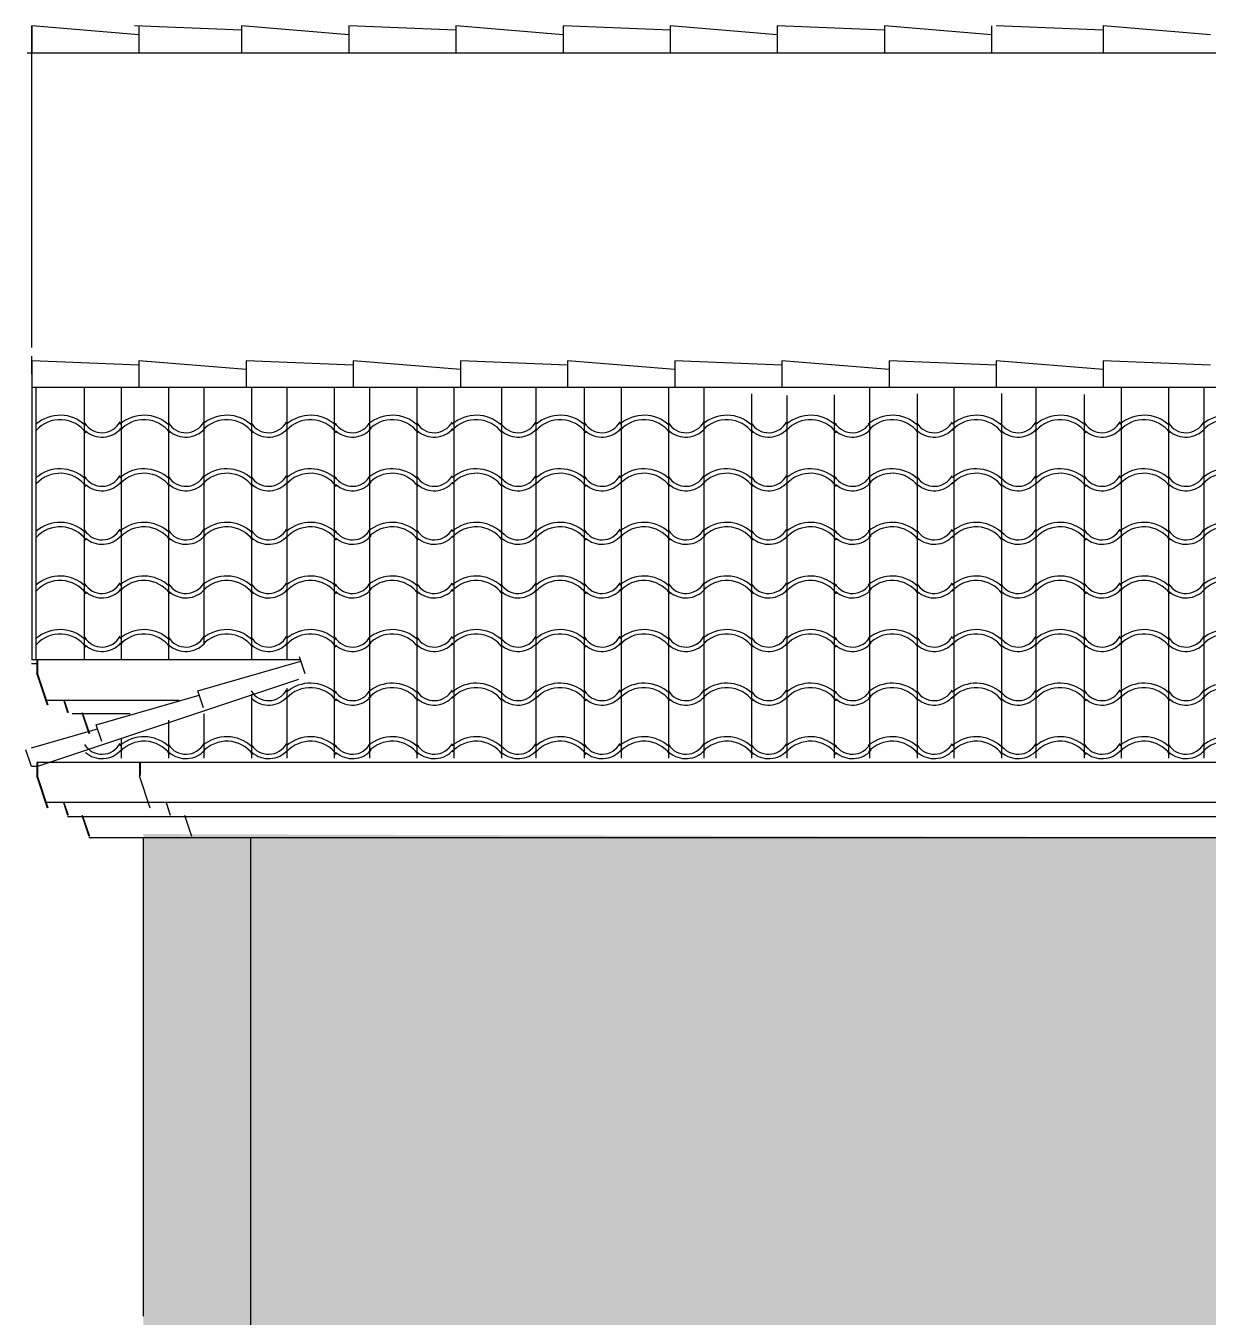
# Model space of a CAD drawing. Extents: x -92740 to -63661, y -15771 to -4391.
# Drawn here: x -81407.8 to -81266.8, y -13573.8 to -13419.8 of the extents above; entities that cross this region are included whole.
import ezdxf

# ---------------------------------------------------------------- set-up
doc = ezdxf.new("R2010")
doc.units = 0
doc.header["$MEASUREMENT"] = 0
for name, color, linetype in [('ELEVATIONS', 7, 'Continuous'), ('ROOFTILE', 7, 'Continuous'), ('STUCCO', 4, 'Continuous')]:
    doc.layers.add(name, color=color, linetype=linetype)

msp = doc.modelspace()

# ---------------------------------------------------------------- hatches: boundary and pattern name
at = {"layer": 'STUCCO', "linetype": 'Continuous', "ltscale": 12.78}
h = msp.add_hatch(dxfattribs=at)
h.set_pattern_fill('cement', color=9, scale=1.5625, style=0, pattern_type=2)
h.set_pattern_definition([(20, (0, 0), (-2.1376259, 5.8730789), [-6.09375015, 0.15625]), (55, (0, 0), (-5.1197003, 3.58485273), [-6.09375015, 0.15625]), (80, (0, 0), (-6.15504846, 1.0853011), [-6.09375015, 0.15625])])
h.paths.add_polyline_path([(-81393.78, -13516.19), (-81393.78, -13842.08), (-80716.44, -13842.08), (-80716.44, -13518.32)], flags=0)

# ---------------------------------------------------------------- linework, layer by layer
at = {"layer": 'ELEVATIONS', "color": 9, "linetype": 'Continuous', "ltscale": 12.78}
for p, q in [((-81407.09, -13458.15), (-81407.09, -13419.81)), ((-81394.31, -13420.88), (-81407.09, -13419.81)), ((-81407.09, -13419.81), (-81407.09, -13423.01)), ((-81382.07, -13420.34), (-81394.85, -13419.81)), ((-81394.31, -13419.81), (-81394.31, -13423.01)), ((-81369.29, -13420.88), (-81382.07, -13419.81)), ((-81382.07, -13419.81), (-81382.07, -13423.01)), ((-81356.51, -13420.34), (-81369.29, -13419.81)), ((-81369.29, -13419.81), (-81369.29, -13423.01)), ((-81343.73, -13420.88), (-81356.51, -13419.81)), ((-81356.51, -13419.81), (-81356.51, -13423.01)), ((-81330.95, -13420.34), (-81343.73, -13419.81)), ((-81343.73, -13419.81), (-81343.73, -13423.01)), ((-81318.17, -13420.88), (-81330.95, -13419.81)), ((-81330.95, -13419.81), (-81330.95, -13423.01)), ((-81305.39, -13420.34), (-81318.17, -13419.81)), ((-81318.17, -13419.81), (-81318.17, -13423.01)), ((-81292.61, -13420.88), (-81305.39, -13419.81)), ((-81305.39, -13419.81), (-81305.39, -13423.01)), ((-81292.61, -13419.81), (-81292.61, -13423.01)), ((-81279.29, -13420.34), (-81292.07, -13419.81)), ((-81266.51, -13420.88), (-81279.29, -13419.81)), ((-81279.29, -13419.81), (-81279.29, -13423.01)), ((-81144.57, -13423.08), (-81407.63, -13423.08))]:
    msp.add_line(p, q, dxfattribs=at)
at = {"layer": 'ELEVATIONS', "color": 1, "linetype": 'Continuous', "ltscale": 12.78}
for p, q in [((-81407.09, -13461.35), (-81407.09, -13459.22)), ((-81394.31, -13460.28), (-81407.09, -13459.75)), ((-81407.09, -13459.75), (-81407.09, -13462.94)), ((-81381.53, -13460.81), (-81394.31, -13459.75)), ((-81394.31, -13459.75), (-81394.31, -13462.94)), ((-81368.75, -13460.28), (-81381.53, -13459.75)), ((-81381.53, -13459.75), (-81381.53, -13462.94)), ((-81355.97, -13460.81), (-81368.75, -13459.75)), ((-81368.75, -13459.75), (-81368.75, -13462.94)), ((-81343.19, -13460.28), (-81355.97, -13459.75)), ((-81355.97, -13459.75), (-81355.97, -13462.94)), ((-81330.41, -13460.81), (-81343.19, -13459.75)), ((-81343.19, -13459.75), (-81343.19, -13462.94)), ((-81317.63, -13460.28), (-81330.41, -13459.75)), ((-81330.41, -13459.75), (-81330.41, -13462.94)), ((-81304.85, -13460.81), (-81317.63, -13459.75)), ((-81317.63, -13459.75), (-81317.63, -13462.94)), ((-81292.07, -13460.28), (-81304.85, -13459.75)), ((-81304.85, -13459.75), (-81304.85, -13462.94)), ((-81279.29, -13460.81), (-81292.07, -13459.75)), ((-81292.07, -13459.75), (-81292.07, -13462.94)), ((-81266.51, -13460.28), (-81279.29, -13459.75)), ((-81279.29, -13459.75), (-81279.29, -13462.94)), ((-81257.99, -13462.94), (-81407.09, -13462.94)), ((-81407.09, -13462.94), (-81407.09, -13495.43)), ((-81406.47, -13495.89), (-81407.14, -13495.9)), ((-81375.14, -13495.43), (-81407.09, -13495.43)), ((-81406.49, -13495.43), (-81406.49, -13496.95)), ((-81406.42, -13495.43), (-81406.42, -13496.95)), ((-81406.42, -13495.43), (-81406.42, -13496.95)), ((-81387.29, -13499.11), (-81375, -13495.57)), ((-81374.49, -13497.09), (-81375.16, -13495.07)), ((-81406.54, -13496.95), (-81405.25, -13500.8)), ((-81406.49, -13495.9), (-81406.49, -13496.95)), ((-81406.49, -13495.9), (-81406.49, -13496.95)), ((-81406.47, -13496.95), (-81405.18, -13500.8)), ((-81406.51, -13508.15), (-81375.25, -13497.73)), ((-81405.5, -13500.22), (-81389.52, -13500.22)), ((-81403.33, -13500.16), (-81402.83, -13501.68)), ((-81403.26, -13500.16), (-81402.76, -13501.68)), ((-81399.41, -13503.15), (-81387.12, -13499.61)), ((-81386.61, -13501.13), (-81387.29, -13499.11)), ((-81402.3, -13501.82), (-81395.38, -13501.82)), ((-81401.14, -13501.68), (-81400.3, -13504.21)), ((-81401.07, -13501.68), (-81400.23, -13504.21)), ((-81398.74, -13505.17), (-81399.41, -13503.15)), ((-81407.12, -13505.92), (-81399.24, -13503.66)), ((-81407.14, -13508.15), (-81407.81, -13506.13)), ((-81406.47, -13508.13), (-81407.14, -13508.15)), ((-81406.49, -13507.67), (-81406.49, -13509.2)), ((-80704.73, -13507.67), (-81406.49, -13507.67)), ((-81406.49, -13508.15), (-81406.49, -13509.2)), ((-81406.49, -13508.15), (-81406.49, -13509.2)), ((-81406.42, -13507.67), (-81406.42, -13509.2)), ((-81406.42, -13507.67), (-81406.42, -13509.2)), ((-81394.24, -13507.67), (-81394.24, -13509.2)), ((-81394.24, -13508.15), (-81394.24, -13509.2)), ((-81394.17, -13507.67), (-81394.17, -13509.2)), ((-81406.54, -13509.2), (-81405.25, -13513.05)), ((-81406.47, -13509.2), (-81405.18, -13513.05)), ((-81394.29, -13509.2), (-81393, -13513.05)), ((-80706.03, -13512.41), (-81405.47, -13512.41)), ((-81403.33, -13512.41), (-81402.83, -13513.93)), ((-81403.26, -13512.41), (-81402.76, -13513.93)), ((-81391.08, -13512.41), (-81390.58, -13513.93)), ((-80708.46, -13514.12), (-81402.83, -13514.12)), ((-81401.14, -13513.93), (-81400.3, -13516.45)), ((-81401.07, -13513.93), (-81400.23, -13516.45)), ((-81388.9, -13513.93), (-81388.05, -13516.45)), ((-80710.99, -13516.64), (-81400.3, -13516.64)), ((-81393.83, -13516.73), (-81393.83, -13573.7)), ((-81381.02, -13516.73), (-81381.02, -13843.35))]:
    msp.add_line(p, q, dxfattribs=at)
at = {"layer": 'ROOFTILE', "color": 7, "linetype": 'Continuous', "ltscale": 12.78}
for p, q in [((-81406.56, -13495.43), (-81406.56, -13462.94)), ((-81400.81, -13495.43), (-81400.81, -13462.94)), ((-81396.4, -13495.43), (-81396.4, -13462.94)), ((-81390.74, -13495.43), (-81390.74, -13462.94)), ((-81386.53, -13493.61), (-81386.53, -13462.94)), ((-81380.87, -13495.43), (-81380.87, -13462.94)), ((-81376.65, -13495.43), (-81376.65, -13462.94)), ((-81370.99, -13507.14), (-81370.99, -13462.94)), ((-81366.78, -13507.14), (-81366.78, -13462.94)), ((-81361.11, -13507.14), (-81361.11, -13462.94)), ((-81356.71, -13507.14), (-81356.71, -13462.94)), ((-81351.05, -13507.14), (-81351.05, -13462.94)), ((-81346.92, -13507.14), (-81346.92, -13462.94)), ((-81341.17, -13507.14), (-81341.17, -13462.94)), ((-81336.76, -13507.14), (-81336.76, -13462.94)), ((-81331.1, -13507.14), (-81331.1, -13462.94)), ((-81326.89, -13507.14), (-81326.89, -13462.94)), ((-81307.14, -13507.14), (-81307.14, -13462.94)), ((-81297.07, -13507.14), (-81297.07, -13462.94)), ((-81287.28, -13507.14), (-81287.28, -13462.94)), ((-81277.12, -13507.14), (-81277.12, -13462.94)), ((-81271.46, -13507.14), (-81271.46, -13462.94)), ((-81267.25, -13507.14), (-81267.25, -13462.94)), ((-81321.23, -13507.14), (-81321.23, -13463.71)), ((-81317.01, -13507.14), (-81317.01, -13463.89)), ((-81311.35, -13507.14), (-81311.35, -13463.83)), ((-81301.47, -13507.14), (-81301.47, -13463.71)), ((-81291.41, -13507.14), (-81291.41, -13463.65)), ((-81281.53, -13507.14), (-81281.53, -13463.77)), ((-81376.65, -13507.14), (-81376.65, -13498.78)), ((-81380.87, -13507.14), (-81380.87, -13499.52)), ((-81386.53, -13507.14), (-81386.53, -13501.85)), ((-81390.74, -13507.14), (-81390.74, -13502.61)), ((-81396.4, -13507.14), (-81396.4, -13504.76))]:
    msp.add_line(p, q, dxfattribs=at)
for centre, radius, start, end in [((-81403.72, -13470.62), 4.37, 46.5154, 131.1465), ((-81393.72, -13470.62), 4.37, 46.5154, 131.1465), ((-81383.85, -13470.62), 4.37, 46.5154, 131.1465), ((-81373.85, -13470.62), 4.37, 46.5154, 131.1465), ((-81364.1, -13470.62), 4.37, 46.5154, 131.1465), ((-81354.09, -13470.62), 4.37, 46.5154, 131.1465), ((-81344.08, -13470.62), 4.37, 46.5154, 131.1465), ((-81334.08, -13470.62), 4.37, 46.5154, 131.1465), ((-81324.21, -13470.62), 4.37, 46.5154, 131.1465), ((-81314.21, -13470.62), 4.37, 46.5154, 131.1465), ((-81304.46, -13470.62), 4.37, 46.5154, 131.1465), ((-81294.45, -13470.62), 4.37, 46.5154, 131.1465), ((-81284.44, -13470.62), 4.37, 46.5154, 131.1465), ((-81274.44, -13470.62), 4.37, 46.5154, 131.1465), ((-81264.57, -13470.62), 4.37, 46.5154, 131.1465), ((-81403.72, -13470.62), 3.84, 36.0644, 138.0128), ((-81398.72, -13465.89), 2.44, 211.6504, 331.6052), ((-81398.72, -13465.89), 2.97, 228.3381, 319.0707), ((-81393.72, -13470.62), 3.84, 36.0644, 138.0128), ((-81388.72, -13465.89), 2.44, 211.6504, 331.6052), ((-81388.72, -13465.89), 2.97, 228.3381, 319.0707), ((-81383.85, -13470.62), 3.84, 36.0644, 138.0128), ((-81378.85, -13465.89), 2.44, 211.6504, 331.6052), ((-81378.85, -13465.89), 2.97, 228.3381, 319.0707), ((-81373.85, -13470.62), 3.84, 36.0644, 138.0128), ((-81368.85, -13465.89), 2.44, 211.6504, 331.6052), ((-81368.85, -13465.89), 2.97, 228.3381, 319.0707), ((-81364.1, -13470.62), 3.84, 36.0644, 138.0128), ((-81359.1, -13465.89), 2.44, 211.6504, 331.6052), ((-81359.1, -13465.89), 2.97, 228.3381, 319.0707), ((-81354.09, -13470.62), 3.84, 36.0644, 138.0128), ((-81349.09, -13465.89), 2.44, 211.6504, 331.6052), ((-81349.09, -13465.89), 2.97, 228.3381, 319.0707), ((-81344.08, -13470.62), 3.84, 36.0644, 138.0128), ((-81339.08, -13465.89), 2.44, 211.6504, 331.6052), ((-81339.08, -13465.89), 2.97, 228.3381, 319.0707), ((-81334.08, -13470.62), 3.84, 36.0644, 138.0128), ((-81329.08, -13465.89), 2.44, 211.6504, 331.6052), ((-81329.08, -13465.89), 2.97, 228.3381, 319.0707), ((-81324.21, -13470.62), 3.84, 36.0644, 138.0128), ((-81319.21, -13465.89), 2.44, 211.6504, 331.6052), ((-81319.21, -13465.89), 2.97, 228.3381, 319.0707), ((-81314.21, -13470.62), 3.84, 36.0644, 138.0128), ((-81309.21, -13465.89), 2.44, 211.6504, 331.6052), ((-81309.21, -13465.89), 2.97, 228.3381, 319.0707), ((-81304.46, -13470.62), 3.84, 36.0644, 138.0128), ((-81299.46, -13465.89), 2.44, 211.6504, 331.6052), ((-81299.46, -13465.89), 2.97, 228.3381, 319.0707), ((-81294.45, -13470.62), 3.84, 36.0644, 138.0128), ((-81289.45, -13465.89), 2.44, 211.6504, 331.6052), ((-81289.45, -13465.89), 2.97, 228.3381, 319.0707), ((-81284.44, -13470.62), 3.84, 36.0644, 138.0128), ((-81279.44, -13465.89), 2.44, 211.6504, 331.6052), ((-81279.44, -13465.89), 2.97, 228.3381, 319.0707), ((-81274.44, -13470.62), 3.84, 36.0644, 138.0128), ((-81269.44, -13465.89), 2.44, 211.6504, 331.6052), ((-81269.44, -13465.89), 2.97, 228.3381, 319.0707), ((-81264.57, -13470.62), 3.84, 36.0644, 138.0128), ((-81403.72, -13477.01), 4.37, 46.5154, 131.1465), ((-81393.72, -13477.01), 4.37, 46.5154, 131.1465), ((-81383.85, -13477.01), 4.37, 46.5154, 131.1465), ((-81373.85, -13477.01), 4.37, 46.5154, 131.1465), ((-81364.1, -13477.01), 4.37, 46.5154, 131.1465), ((-81354.09, -13477.01), 4.37, 46.5154, 131.1465), ((-81344.08, -13477.01), 4.37, 46.5154, 131.1465), ((-81334.08, -13477.01), 4.37, 46.5154, 131.1465), ((-81324.21, -13477.01), 4.37, 46.5154, 131.1465), ((-81314.21, -13477.01), 4.37, 46.5154, 131.1465), ((-81304.46, -13477.01), 4.37, 46.5154, 131.1465), ((-81294.45, -13477.01), 4.37, 46.5154, 131.1465), ((-81284.44, -13477.01), 4.37, 46.5154, 131.1465), ((-81274.44, -13477.01), 4.37, 46.5154, 131.1465), ((-81264.57, -13477.01), 4.37, 46.5154, 131.1465), ((-81403.72, -13477.01), 3.84, 36.0644, 138.0128), ((-81398.72, -13472.28), 2.44, 211.6504, 331.6052), ((-81398.72, -13472.28), 2.97, 228.3381, 319.0707), ((-81393.72, -13477.01), 3.84, 36.0644, 138.0128), ((-81388.72, -13472.28), 2.44, 211.6504, 331.6052), ((-81388.72, -13472.28), 2.97, 228.3381, 319.0707), ((-81383.85, -13477.01), 3.84, 36.0644, 138.0128), ((-81378.85, -13472.28), 2.44, 211.6504, 331.6052), ((-81378.85, -13472.28), 2.97, 228.3381, 319.0707), ((-81373.85, -13477.01), 3.84, 36.0644, 138.0128), ((-81368.85, -13472.28), 2.44, 211.6504, 331.6052), ((-81368.85, -13472.28), 2.97, 228.3381, 319.0707), ((-81364.1, -13477.01), 3.84, 36.0644, 138.0128), ((-81359.1, -13472.28), 2.44, 211.6504, 331.6052), ((-81359.1, -13472.28), 2.97, 228.3381, 319.0707), ((-81354.09, -13477.01), 3.84, 36.0644, 138.0128), ((-81349.09, -13472.28), 2.44, 211.6504, 331.6052), ((-81349.09, -13472.28), 2.97, 228.3381, 319.0707), ((-81344.08, -13477.01), 3.84, 36.0644, 138.0128), ((-81339.08, -13472.28), 2.44, 211.6504, 331.6052), ((-81339.08, -13472.28), 2.97, 228.3381, 319.0707), ((-81334.08, -13477.01), 3.84, 36.0644, 138.0128), ((-81329.08, -13472.28), 2.44, 211.6504, 331.6052), ((-81329.08, -13472.28), 2.97, 228.3381, 319.0707), ((-81324.21, -13477.01), 3.84, 36.0644, 138.0128), ((-81319.21, -13472.28), 2.44, 211.6504, 331.6052), ((-81319.21, -13472.28), 2.97, 228.3381, 319.0707), ((-81314.21, -13477.01), 3.84, 36.0644, 138.0128), ((-81309.21, -13472.28), 2.44, 211.6504, 331.6052), ((-81309.21, -13472.28), 2.97, 228.3381, 319.0707), ((-81304.46, -13477.01), 3.84, 36.0644, 138.0128), ((-81299.46, -13472.28), 2.44, 211.6504, 331.6052), ((-81299.46, -13472.28), 2.97, 228.3381, 319.0707), ((-81294.45, -13477.01), 3.84, 36.0644, 138.0128), ((-81289.45, -13472.28), 2.44, 211.6504, 331.6052), ((-81289.45, -13472.28), 2.97, 228.3381, 319.0707), ((-81284.44, -13477.01), 3.84, 36.0644, 138.0128), ((-81279.44, -13472.28), 2.44, 211.6504, 331.6052), ((-81279.44, -13472.28), 2.97, 228.3381, 319.0707), ((-81274.44, -13477.01), 3.84, 36.0644, 138.0128), ((-81269.44, -13472.28), 2.44, 211.6504, 331.6052), ((-81269.44, -13472.28), 2.97, 228.3381, 319.0707), ((-81264.57, -13477.01), 3.84, 36.0644, 138.0128), ((-81403.72, -13483.4), 4.37, 46.5154, 131.1465), ((-81403.72, -13483.4), 3.84, 36.0644, 138.0128), ((-81398.72, -13478.67), 2.44, 211.6504, 331.6052), ((-81393.72, -13483.4), 4.37, 46.5154, 131.1465), ((-81393.72, -13483.4), 3.84, 36.0644, 138.0128), ((-81388.72, -13478.67), 2.44, 211.6504, 331.6052), ((-81383.85, -13483.4), 4.37, 46.5154, 131.1465), ((-81383.85, -13483.4), 3.84, 36.0644, 138.0128), ((-81378.85, -13478.67), 2.44, 211.6504, 331.6052), ((-81373.85, -13483.4), 4.37, 46.5154, 131.1465), ((-81373.85, -13483.4), 3.84, 36.0644, 138.0128), ((-81368.85, -13478.67), 2.44, 211.6504, 331.6052), ((-81364.1, -13483.4), 4.37, 46.5154, 131.1465), ((-81364.1, -13483.4), 3.84, 36.0644, 138.0128), ((-81359.1, -13478.67), 2.44, 211.6504, 331.6052), ((-81354.09, -13483.4), 4.37, 46.5154, 131.1465), ((-81354.09, -13483.4), 3.84, 36.0644, 138.0128), ((-81349.09, -13478.67), 2.44, 211.6504, 331.6052), ((-81344.08, -13483.4), 4.37, 46.5154, 131.1465), ((-81344.08, -13483.4), 3.84, 36.0644, 138.0128), ((-81339.08, -13478.67), 2.44, 211.6504, 331.6052), ((-81334.08, -13483.4), 4.37, 46.5154, 131.1465), ((-81334.08, -13483.4), 3.84, 36.0644, 138.0128), ((-81329.08, -13478.67), 2.44, 211.6504, 331.6052), ((-81324.21, -13483.4), 4.37, 46.5154, 131.1465), ((-81324.21, -13483.4), 3.84, 36.0644, 138.0128), ((-81319.21, -13478.67), 2.44, 211.6504, 331.6052), ((-81314.21, -13483.4), 4.37, 46.5154, 131.1465), ((-81314.21, -13483.4), 3.84, 36.0644, 138.0128), ((-81309.21, -13478.67), 2.44, 211.6504, 331.6052), ((-81304.46, -13483.4), 4.37, 46.5154, 131.1465), ((-81304.46, -13483.4), 3.84, 36.0644, 138.0128), ((-81299.46, -13478.67), 2.44, 211.6504, 331.6052), ((-81294.45, -13483.4), 4.37, 46.5154, 131.1465), ((-81294.45, -13483.4), 3.84, 36.0644, 138.0128), ((-81289.45, -13478.67), 2.44, 211.6504, 331.6052), ((-81284.44, -13483.4), 4.37, 46.5154, 131.1465), ((-81284.44, -13483.4), 3.84, 36.0644, 138.0128), ((-81279.44, -13478.67), 2.44, 211.6504, 331.6052), ((-81274.44, -13483.4), 4.37, 46.5154, 131.1465), ((-81274.44, -13483.4), 3.84, 36.0644, 138.0128), ((-81269.44, -13478.67), 2.44, 211.6504, 331.6052), ((-81264.57, -13483.4), 4.37, 46.5154, 131.1465), ((-81264.57, -13483.4), 3.84, 36.0644, 138.0128), ((-81398.72, -13478.67), 2.97, 228.3381, 319.0707), ((-81388.72, -13478.67), 2.97, 228.3381, 319.0707), ((-81378.85, -13478.67), 2.97, 228.3381, 319.0707), ((-81368.85, -13478.67), 2.97, 228.3381, 319.0707), ((-81359.1, -13478.67), 2.97, 228.3381, 319.0707), ((-81349.09, -13478.67), 2.97, 228.3381, 319.0707), ((-81339.08, -13478.67), 2.97, 228.3381, 319.0707), ((-81329.08, -13478.67), 2.97, 228.3381, 319.0707), ((-81319.21, -13478.67), 2.97, 228.3381, 319.0707), ((-81309.21, -13478.67), 2.97, 228.3381, 319.0707), ((-81299.46, -13478.67), 2.97, 228.3381, 319.0707), ((-81289.45, -13478.67), 2.97, 228.3381, 319.0707), ((-81279.44, -13478.67), 2.97, 228.3381, 319.0707), ((-81269.44, -13478.67), 2.97, 228.3381, 319.0707), ((-81403.72, -13489.79), 4.37, 46.5154, 131.1465), ((-81403.72, -13489.79), 3.84, 36.0644, 138.0128), ((-81398.72, -13485.06), 2.44, 211.6504, 331.6052), ((-81393.72, -13489.79), 4.37, 46.5154, 131.1465), ((-81393.72, -13489.79), 3.84, 36.0644, 138.0128), ((-81388.72, -13485.06), 2.44, 211.6504, 331.6052), ((-81383.85, -13489.79), 4.37, 46.5154, 131.1465), ((-81383.85, -13489.79), 3.84, 36.0644, 138.0128), ((-81378.85, -13485.06), 2.44, 211.6504, 331.6052), ((-81373.85, -13489.79), 4.37, 46.5154, 131.1465), ((-81373.85, -13489.79), 3.84, 36.0644, 138.0128), ((-81368.85, -13485.06), 2.44, 211.6504, 331.6052), ((-81364.1, -13489.79), 4.37, 46.5154, 131.1465), ((-81364.1, -13489.79), 3.84, 36.0644, 138.0128), ((-81359.1, -13485.06), 2.44, 211.6504, 331.6052), ((-81354.09, -13489.79), 4.37, 46.5154, 131.1465), ((-81354.09, -13489.79), 3.84, 36.0644, 138.0128), ((-81349.09, -13485.06), 2.44, 211.6504, 331.6052), ((-81344.08, -13489.79), 4.37, 46.5154, 131.1465), ((-81344.08, -13489.79), 3.84, 36.0644, 138.0128), ((-81339.08, -13485.06), 2.44, 211.6504, 331.6052), ((-81334.08, -13489.79), 4.37, 46.5154, 131.1465), ((-81334.08, -13489.79), 3.84, 36.0644, 138.0128), ((-81329.08, -13485.06), 2.44, 211.6504, 331.6052), ((-81324.21, -13489.79), 4.37, 46.5154, 131.1465), ((-81324.21, -13489.79), 3.84, 36.0644, 138.0128), ((-81319.21, -13485.06), 2.44, 211.6504, 331.6052), ((-81314.21, -13489.79), 4.37, 46.5154, 131.1465), ((-81314.21, -13489.79), 3.84, 36.0644, 138.0128), ((-81309.21, -13485.06), 2.44, 211.6504, 331.6052), ((-81304.46, -13489.79), 4.37, 46.5154, 131.1465), ((-81304.46, -13489.79), 3.84, 36.0644, 138.0128), ((-81299.46, -13485.06), 2.44, 211.6504, 331.6052), ((-81294.45, -13489.79), 4.37, 46.5154, 131.1465), ((-81294.45, -13489.79), 3.84, 36.0644, 138.0128), ((-81289.45, -13485.06), 2.44, 211.6504, 331.6052), ((-81284.44, -13489.79), 4.37, 46.5154, 131.1465), ((-81284.44, -13489.79), 3.84, 36.0644, 138.0128), ((-81279.44, -13485.06), 2.44, 211.6504, 331.6052), ((-81274.44, -13489.79), 4.37, 46.5154, 131.1465), ((-81274.44, -13489.79), 3.84, 36.0644, 138.0128), ((-81269.44, -13485.06), 2.44, 211.6504, 331.6052), ((-81264.57, -13489.79), 4.37, 46.5154, 131.1465), ((-81264.57, -13489.79), 3.84, 36.0644, 138.0128), ((-81398.72, -13485.06), 2.97, 228.3381, 319.0707), ((-81388.72, -13485.06), 2.97, 228.3381, 319.0707), ((-81378.85, -13485.06), 2.97, 228.3381, 319.0707), ((-81368.85, -13485.06), 2.97, 228.3381, 319.0707), ((-81359.1, -13485.06), 2.97, 228.3381, 319.0707), ((-81349.09, -13485.06), 2.97, 228.3381, 319.0707), ((-81339.08, -13485.06), 2.97, 228.3381, 319.0707), ((-81329.08, -13485.06), 2.97, 228.3381, 319.0707), ((-81319.21, -13485.06), 2.97, 228.3381, 319.0707), ((-81309.21, -13485.06), 2.97, 228.3381, 319.0707), ((-81299.46, -13485.06), 2.97, 228.3381, 319.0707), ((-81289.45, -13485.06), 2.97, 228.3381, 319.0707), ((-81279.44, -13485.06), 2.97, 228.3381, 319.0707), ((-81269.44, -13485.06), 2.97, 228.3381, 319.0707), ((-81403.72, -13496.18), 4.37, 46.5154, 131.1465), ((-81403.72, -13496.18), 3.84, 36.0644, 138.0128), ((-81398.72, -13491.45), 2.44, 211.6504, 331.6052), ((-81393.72, -13496.18), 4.37, 46.5154, 131.1465), ((-81393.72, -13496.18), 3.84, 36.0644, 138.0128), ((-81388.72, -13491.45), 2.44, 211.6504, 331.6052), ((-81383.85, -13496.18), 4.37, 46.5154, 131.1465), ((-81383.85, -13496.18), 3.84, 36.0644, 138.0128), ((-81378.85, -13491.45), 2.44, 211.6504, 331.6052), ((-81373.85, -13496.18), 4.37, 46.5154, 131.1465), ((-81373.85, -13496.18), 3.84, 36.0644, 138.0128), ((-81368.85, -13491.45), 2.44, 211.6504, 331.6052), ((-81364.1, -13496.18), 4.37, 46.5154, 131.1465), ((-81364.1, -13496.18), 3.84, 36.0644, 138.0128), ((-81359.1, -13491.45), 2.44, 211.6504, 331.6052), ((-81354.09, -13496.18), 4.37, 46.5154, 131.1465), ((-81354.09, -13496.18), 3.84, 36.0644, 138.0128), ((-81349.09, -13491.45), 2.44, 211.6504, 331.6052), ((-81344.08, -13496.18), 4.37, 46.5154, 131.1465), ((-81344.08, -13496.18), 3.84, 36.0644, 138.0128), ((-81339.08, -13491.45), 2.44, 211.6504, 331.6052), ((-81334.08, -13496.18), 4.37, 46.5154, 131.1465), ((-81334.08, -13496.18), 3.84, 36.0644, 138.0128), ((-81329.08, -13491.45), 2.44, 211.6504, 331.6052), ((-81324.21, -13496.18), 4.37, 46.5154, 131.1465), ((-81324.21, -13496.18), 3.84, 36.0644, 138.0128), ((-81319.21, -13491.45), 2.44, 211.6504, 331.6052), ((-81314.21, -13496.18), 4.37, 46.5154, 131.1465), ((-81314.21, -13496.18), 3.84, 36.0644, 138.0128), ((-81309.21, -13491.45), 2.44, 211.6504, 331.6052), ((-81304.46, -13496.18), 4.37, 46.5154, 131.1465), ((-81304.46, -13496.18), 3.84, 36.0644, 138.0128), ((-81299.46, -13491.45), 2.44, 211.6504, 331.6052), ((-81294.45, -13496.18), 4.37, 46.5154, 131.1465), ((-81294.45, -13496.18), 3.84, 36.0644, 138.0128), ((-81289.45, -13491.45), 2.44, 211.6504, 331.6052), ((-81284.44, -13496.18), 4.37, 46.5154, 131.1465), ((-81284.44, -13496.18), 3.84, 36.0644, 138.0128), ((-81279.44, -13491.45), 2.44, 211.6504, 331.6052), ((-81274.44, -13496.18), 4.37, 46.5154, 131.1465), ((-81274.44, -13496.18), 3.84, 36.0644, 138.0128), ((-81269.44, -13491.45), 2.44, 211.6504, 331.6052), ((-81264.57, -13496.18), 4.37, 46.5154, 131.1465), ((-81264.57, -13496.18), 3.84, 36.0644, 138.0128), ((-81398.72, -13491.45), 2.97, 228.3381, 319.0707), ((-81388.72, -13491.45), 2.97, 228.3381, 319.0707), ((-81378.85, -13491.45), 2.97, 228.3381, 319.0707), ((-81368.85, -13491.45), 2.97, 228.3381, 319.0707), ((-81359.1, -13491.45), 2.97, 228.3381, 319.0707), ((-81349.09, -13491.45), 2.97, 228.3381, 319.0707), ((-81339.08, -13491.45), 2.97, 228.3381, 319.0707), ((-81329.08, -13491.45), 2.97, 228.3381, 319.0707), ((-81319.21, -13491.45), 2.97, 228.3381, 319.0707), ((-81309.21, -13491.45), 2.97, 228.3381, 319.0707), ((-81299.46, -13491.45), 2.97, 228.3381, 319.0707), ((-81289.45, -13491.45), 2.97, 228.3381, 319.0707), ((-81279.44, -13491.45), 2.97, 228.3381, 319.0707), ((-81269.44, -13491.45), 2.97, 228.3381, 319.0707), ((-81373.85, -13502.57), 4.37, 46.5154, 131.1465), ((-81373.85, -13502.57), 3.84, 36.0644, 138.0128), ((-81364.1, -13502.57), 4.37, 46.5154, 131.1465), ((-81364.1, -13502.57), 3.84, 36.0644, 138.0128), ((-81354.09, -13502.57), 4.37, 46.5154, 131.1465), ((-81354.09, -13502.57), 3.84, 36.0644, 138.0128), ((-81344.08, -13502.57), 4.37, 46.5154, 131.1465), ((-81344.08, -13502.57), 3.84, 36.0644, 138.0128), ((-81334.08, -13502.57), 4.37, 46.5154, 131.1465), ((-81334.08, -13502.57), 3.84, 36.0644, 138.0128), ((-81324.21, -13502.57), 4.37, 46.5154, 131.1465), ((-81324.21, -13502.57), 3.84, 36.0644, 138.0128), ((-81314.21, -13502.57), 4.37, 46.5154, 131.1465), ((-81314.21, -13502.57), 3.84, 36.0644, 138.0128), ((-81304.46, -13502.57), 4.37, 46.5154, 131.1465), ((-81304.46, -13502.57), 3.84, 36.0644, 138.0128), ((-81294.45, -13502.57), 4.37, 46.5154, 131.1465), ((-81294.45, -13502.57), 3.84, 36.0644, 138.0128), ((-81284.44, -13502.57), 4.37, 46.5154, 131.1465), ((-81284.44, -13502.57), 3.84, 36.0644, 138.0128), ((-81274.44, -13502.57), 4.37, 46.5154, 131.1465), ((-81274.44, -13502.57), 3.84, 36.0644, 138.0128), ((-81264.57, -13502.57), 4.37, 46.5154, 131.1465), ((-81264.57, -13502.57), 3.84, 36.0644, 138.0128), ((-81378.85, -13497.84), 2.44, 211.6504, 331.6052), ((-81378.85, -13497.84), 2.97, 228.3381, 319.0707), ((-81368.85, -13497.84), 2.44, 211.6504, 331.6052), ((-81368.85, -13497.84), 2.97, 228.3381, 319.0707), ((-81359.1, -13497.84), 2.44, 211.6504, 331.6052), ((-81359.1, -13497.84), 2.97, 228.3381, 319.0707), ((-81349.09, -13497.84), 2.44, 211.6504, 331.6052), ((-81349.09, -13497.84), 2.97, 228.3381, 319.0707), ((-81339.08, -13497.84), 2.44, 211.6504, 331.6052), ((-81339.08, -13497.84), 2.97, 228.3381, 319.0707), ((-81329.08, -13497.84), 2.44, 211.6504, 331.6052), ((-81329.08, -13497.84), 2.97, 228.3381, 319.0707), ((-81319.21, -13497.84), 2.44, 211.6504, 331.6052), ((-81319.21, -13497.84), 2.97, 228.3381, 319.0707), ((-81309.21, -13497.84), 2.44, 211.6504, 331.6052), ((-81309.21, -13497.84), 2.97, 228.3381, 319.0707), ((-81299.46, -13497.84), 2.44, 211.6504, 331.6052), ((-81299.46, -13497.84), 2.97, 228.3381, 319.0707), ((-81289.45, -13497.84), 2.44, 211.6504, 331.6052), ((-81289.45, -13497.84), 2.97, 228.3381, 319.0707), ((-81279.44, -13497.84), 2.44, 211.6504, 331.6052), ((-81279.44, -13497.84), 2.97, 228.3381, 319.0707), ((-81269.44, -13497.84), 2.44, 211.6504, 331.6052), ((-81269.44, -13497.84), 2.97, 228.3381, 319.0707), ((-81393.72, -13508.96), 4.37, 46.5154, 131.1465), ((-81393.72, -13508.96), 3.84, 36.0644, 138.0128), ((-81383.85, -13508.96), 4.37, 46.5154, 131.1465), ((-81383.85, -13508.96), 3.84, 36.0644, 138.0128), ((-81373.85, -13508.96), 4.37, 46.5154, 131.1465), ((-81373.85, -13508.96), 3.84, 36.0644, 138.0128), ((-81364.1, -13508.96), 4.37, 46.5154, 131.1465), ((-81364.1, -13508.96), 3.84, 36.0644, 138.0128), ((-81354.09, -13508.96), 4.37, 46.5154, 131.1465), ((-81354.09, -13508.96), 3.84, 36.0644, 138.0128), ((-81344.08, -13508.96), 4.37, 46.5154, 131.1465), ((-81344.08, -13508.96), 3.84, 36.0644, 138.0128), ((-81334.08, -13508.96), 4.37, 46.5154, 131.1465), ((-81334.08, -13508.96), 3.84, 36.0644, 138.0128), ((-81324.21, -13508.96), 4.37, 46.5154, 131.1465), ((-81324.21, -13508.96), 3.84, 36.0644, 138.0128), ((-81314.21, -13508.96), 4.37, 46.5154, 131.1465), ((-81314.21, -13508.96), 3.84, 36.0644, 138.0128), ((-81304.46, -13508.96), 4.37, 46.5154, 131.1465), ((-81304.46, -13508.96), 3.84, 36.0644, 138.0128), ((-81294.45, -13508.96), 4.37, 46.5154, 131.1465), ((-81294.45, -13508.96), 3.84, 36.0644, 138.0128), ((-81284.44, -13508.96), 4.37, 46.5154, 131.1465), ((-81284.44, -13508.96), 3.84, 36.0644, 138.0128), ((-81274.44, -13508.96), 4.37, 46.5154, 131.1465), ((-81274.44, -13508.96), 3.84, 36.0644, 138.0128), ((-81264.57, -13508.96), 4.37, 46.5154, 131.1465), ((-81264.57, -13508.96), 3.84, 36.0644, 138.0128), ((-81398.72, -13504.23), 2.44, 211.6504, 331.6052), ((-81398.72, -13504.23), 2.97, 228.3381, 319.0707), ((-81388.72, -13504.23), 2.44, 211.6504, 331.6052), ((-81388.72, -13504.23), 2.97, 228.3381, 319.0707), ((-81378.85, -13504.23), 2.44, 211.6504, 331.6052), ((-81378.85, -13504.23), 2.97, 228.3381, 319.0707), ((-81368.85, -13504.23), 2.44, 211.6504, 331.6052), ((-81368.85, -13504.23), 2.97, 228.3381, 319.0707), ((-81359.1, -13504.23), 2.44, 211.6504, 331.6052), ((-81359.1, -13504.23), 2.97, 228.3381, 319.0707), ((-81349.09, -13504.23), 2.44, 211.6504, 331.6052), ((-81349.09, -13504.23), 2.97, 228.3381, 319.0707), ((-81339.08, -13504.23), 2.44, 211.6504, 331.6052), ((-81339.08, -13504.23), 2.97, 228.3381, 319.0707), ((-81329.08, -13504.23), 2.44, 211.6504, 331.6052), ((-81329.08, -13504.23), 2.97, 228.3381, 319.0707), ((-81319.21, -13504.23), 2.44, 211.6504, 331.6052), ((-81319.21, -13504.23), 2.97, 228.3381, 319.0707), ((-81309.21, -13504.23), 2.44, 211.6504, 331.6052), ((-81309.21, -13504.23), 2.97, 228.3381, 319.0707), ((-81299.46, -13504.23), 2.44, 211.6504, 331.6052), ((-81299.46, -13504.23), 2.97, 228.3381, 319.0707), ((-81289.45, -13504.23), 2.44, 211.6504, 331.6052), ((-81289.45, -13504.23), 2.97, 228.3381, 319.0707), ((-81279.44, -13504.23), 2.44, 211.6504, 331.6052), ((-81279.44, -13504.23), 2.97, 228.3381, 319.0707), ((-81269.44, -13504.23), 2.44, 211.6504, 331.6052), ((-81269.44, -13504.23), 2.97, 228.3381, 319.0707)]:
    msp.add_arc(centre, radius, start, end, dxfattribs=at)

doc.saveas('drawing.dxf')
